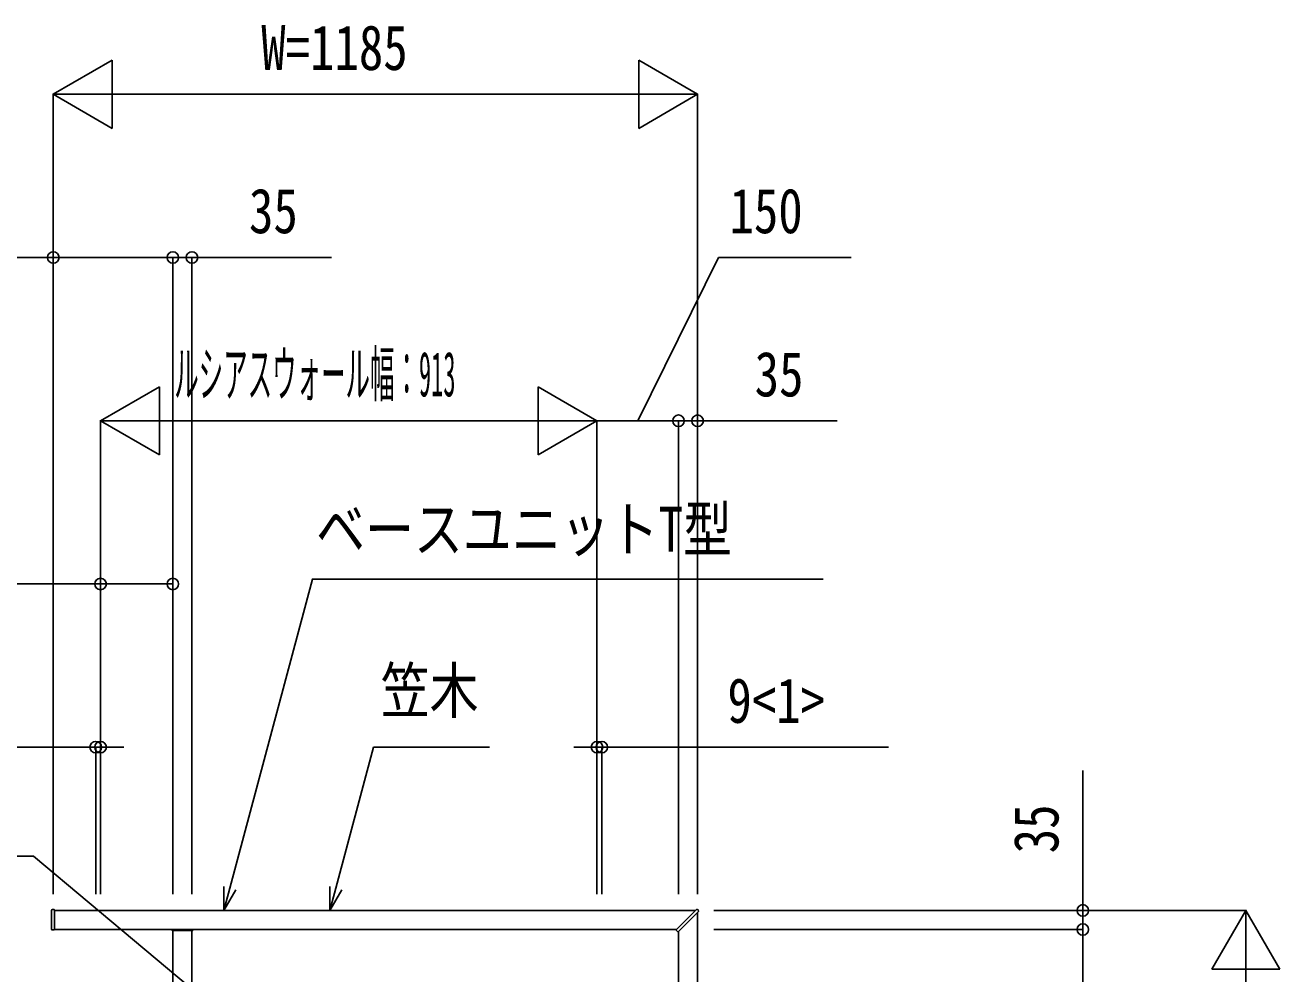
# Model space of a CAD drawing. Units: millimetres, scale not verified. Extents: x -10512 to 10512, y -7425 to 7425.
# Drawn here: x -8858 to -6550, y 143 to 1887 of the extents above; entities that cross this region are included whole.
import ezdxf
from ezdxf.enums import TextEntityAlignment as Align

# ---------------------------------------------------------------- set-up
doc = ezdxf.new("R2010")
doc.units = ezdxf.units.MM
doc.header["$LTSCALE"] = 40
for name, color, linetype in [('0-4_YKK_13', 4, 'Continuous'), ('0-5_YKK_A1', 4, 'Continuous'), ('0-6_YKK_D', 6, 'Continuous')]:
    doc.layers.add(name, color=color, linetype=linetype)
doc.styles.add('ＭＳ ゴシック', font='')
doc.styles.get('ＭＳ ゴシック').set_extended_font_data('MS Gothic')

msp = doc.modelspace()

# ---------------------------------------------------------------- linework, layer by layer
at = {"layer": '0-4_YKK_13'}
for p, q in [((-8808.95, 260.72), (-8808.95, 225.28)), ((-8808.01, 261.72), (-8805.01, 261.91)), ((-8803.95, 225.09), (-8803.95, 260.91)), ((-7660.11, 224.38), (-7622.72, 261.77)), ((-7656.57, 220.84), (-7619.18, 258.23)), ((-7622.72, 261.77), (-7622.69, 261.79)), ((-7622.34, 261.94), (-7622.01, 261.94)), ((-7619.18, 258.23), (-7619.16, 258.26)), ((-7619.01, 258.61), (-7619.01, 258.94)), ((-8808.01, 224.28), (-8805.01, 224.09)), ((-8587.63, 224.53), (-8587.65, 224.23)), ((-8587.61, 223.47), (-8587.65, 224.17)), ((-8549.77, 225), (-8587.13, 225)), ((-8549.79, 223), (-8587.11, 223)), ((-8549.3, 223.47), (-8549.25, 224.17)), ((-8549.27, 224.53), (-8549.25, 224.23)), ((-7658.78, 222.17), (-7660.13, 223.69)), ((-7658.78, 222.17), (-7657.26, 220.82))]:
    msp.add_line(p, q, dxfattribs=at)
for centre, radius, start, end in [((-8807.95, 260.72), 1, 93.5, 180), ((-8804.95, 260.91), 1, 0, 93.5), ((-7622.34, 261.44), 0.5, 90, 135), ((-7622.01, 258.94), 3, 0, 90), ((-7619.51, 258.61), 0.5, 315, 0), ((-8807.95, 225.28), 1, 180, 266.5), ((-8804.95, 225.09), 1, 266.5, 0), ((-8587.15, 224.2), 0.5, 176.5, 183.5), ((-8587.13, 224.5), 0.5, 90, 176.5), ((-8587.11, 223.5), 0.5, 183.5, 270), ((-8549.79, 223.5), 0.5, 270, 356.5), ((-8549.77, 224.5), 0.5, 3.5, 90), ((-8549.75, 224.2), 0.5, 356.5, 3.5), ((-7659.75, 224.02), 0.5, 135, 221.5), ((-7656.93, 221.2), 0.5, 228.5, 315)]:
    msp.add_arc(centre, radius, start, end, dxfattribs=at)
at = {"layer": '0-5_YKK_A1'}
for p, q in [((-7624.49, 260), (-8803.95, 260)), ((-8803.95, 225), (-7659.49, 225)), ((-8550.95, 77), (-8550.95, 223))]:
    msp.add_line(p, q, dxfattribs=at)
for points in [[(-7655.95, 221.46), (-7655.95, -1425), (-7620.95, -1425), (-7620.95, 256.46)], [(-8585.95, 223), (-8585.95, 77), (-8550.95, 77)]]:
    msp.add_lwpolyline(points, dxfattribs=at)
at = {"layer": '0-6_YKK_D'}
for p, q in [((-8805.95, 1760), (-8697.7, 1822.5)), ((-8697.7, 1697.5), (-8697.7, 1822.5)), ((-7620.95, 1760), (-7729.2, 1822.5)), ((-7729.2, 1822.5), (-7729.2, 1697.5)), ((-8805.95, 290), (-8805.95, 1761)), ((-8805.95, 1760), (-8697.7, 1697.5)), ((-8805.95, 1760), (-8589.44, 1760)), ((-8680.95, 1760), (-7745.95, 1760)), ((-7620.95, 1760), (-7837.46, 1760)), ((-7620.95, 1760), (-7729.2, 1697.5)), ((-7620.95, 290), (-7620.95, 1761)), ((-8805.95, 290), (-8805.95, 1461)), ((-8585.95, 1460), (-8628.45, 1460)), ((-8585.95, 290), (-8585.95, 1461)), ((-8585.95, 290), (-8585.95, 1461)), ((-8585.95, 1460), (-8550.95, 1460)), ((-8550.95, 290), (-8550.95, 1461)), ((-8550.95, 1460), (-8293.95, 1460)), ((-8718.95, 1160), (-8610.7, 1222.5)), ((-8610.7, 1097.5), (-8610.7, 1222.5)), ((-7805.95, 1160), (-7914.2, 1222.5)), ((-7914.2, 1222.5), (-7914.2, 1097.5)), ((-8718.95, 290), (-8718.95, 1161)), ((-8718.95, 1160), (-8610.7, 1097.5)), ((-8718.95, 1160), (-8502.44, 1160)), ((-8593.95, 1160), (-7930.95, 1160)), ((-7805.95, 1160), (-8022.46, 1160)), ((-7805.95, 1160), (-7914.2, 1097.5)), ((-7805.95, 290), (-7805.95, 1161)), ((-7805.95, 290), (-7805.95, 1161)), ((-7655.95, 1160), (-7805.95, 1160)), ((-7655.95, 1160), (-7698.45, 1160)), ((-7655.95, 290), (-7655.95, 1161)), ((-7655.95, 290), (-7655.95, 1161)), ((-7655.95, 1160), (-7620.95, 1160)), ((-7620.95, 290), (-7620.95, 1161)), ((-7620.95, 1160), (-7363.95, 1160)), ((-8718.95, 290), (-8718.95, 861)), ((-8585.95, 290), (-8585.95, 861)), ((-9137.26, 560), (-8727.95, 560)), ((-8727.95, 560), (-8770.45, 560)), ((-8727.95, 290), (-8727.95, 561)), ((-8718.95, 560), (-8727.95, 560)), ((-8718.95, 560), (-8727.95, 560)), ((-8718.95, 290), (-8718.95, 561)), ((-8718.95, 560), (-8676.45, 560)), ((-7805.95, 560), (-7848.45, 560)), ((-7805.95, 290), (-7805.95, 561)), ((-7796.95, 560), (-7805.95, 560)), ((-7796.95, 290), (-7796.95, 561)), ((-7796.95, 560), (-7754.45, 560)), ((-6912.45, 260), (-6912.45, 517)), ((-7590.95, 260), (-6911.45, 260)), ((-7590.95, 260), (-6611.45, 260)), ((-6912.45, 225), (-6912.45, 260)), ((-6612.45, 260), (-6674.95, 151.75)), ((-6612.45, 260), (-6549.95, 151.75)), ((-6612.45, 260), (-6612.45, 43.49)), ((-7590.95, 225), (-6911.45, 225)), ((-7590.95, 225), (-6911.45, 225)), ((-6912.45, 225), (-6912.45, 182.5)), ((-6674.95, 151.75), (-6549.95, 151.75))]:
    msp.add_line(p, q, dxfattribs=at)
for points in [[(-8585.95, 1460), (-8805.95, 1460), (-9092.45, 1460)], [(-7730.95, 1160), (-7582.28, 1460), (-7338.28, 1460)], [(-8585.95, 860), (-8718.95, 860), (-9192.63, 860)], [(-8492.4, 260), (-8481.4, 301.05), (-8329.19, 869.13), (-7389.8, 869.13)], [(-8297.08, 260), (-8286.08, 301.05), (-8216.7, 560), (-8003.69, 560)], [(-7270.08, 560), (-7796.95, 560), (-7805.95, 560)], [(-8502.39, 75), (-8534.95, 102.32), (-8842.04, 360), (-9712.49, 360)], [(-8470.4, 298.1), (-8492.4, 260), (-8492.4, 304)], [(-8275.08, 298.1), (-8297.08, 260), (-8297.08, 304)], [(-6912.45, 225), (-6912.45, 75), (-6912.45, -211.5)]]:
    msp.add_lwpolyline(points, dxfattribs=at)
for centre in [(-8805.95, 1460), (-8585.95, 1460), (-8585.95, 1460), (-8550.95, 1460), (-7655.95, 1160), (-7655.95, 1160), (-7620.95, 1160), (-8718.95, 860), (-8585.95, 860), (-8727.95, 560), (-8718.95, 560), (-7805.95, 560), (-7796.95, 560), (-6912.45, 260), (-6912.45, 225), (-6912.45, 225)]:
    msp.add_circle(centre, 10.62, dxfattribs=at)

# ---------------------------------------------------------------- texts
at = {"layer": '0-6_YKK_D', "style": 'ＭＳ ゴシック'}
for s, width, p in [('W=1185', 0.8, (-8423.45, 1780)), ('35', 0.8, (-8445.95, 1480)), ('150', 0.8, (-7562.28, 1480)), ('ルシアスウォール幅：913', 0.4, (-8583.45, 1180)), ('35', 0.8, (-7515.95, 1180)), ('ベースユニットT型', 0.8, (-8322.65, 894.72)), ('笠木', 0.8, (-8203.78, 598.24)), ('9<1>', 0.8, (-7566.08, 580))]:
    msp.add_text(s, height=82.48, dxfattribs=dict(at, width=width)).set_placement(p, align=Align.BOTTOM_LEFT)
at = {"layer": '0-6_YKK_D', "style": 'ＭＳ ゴシック', "width": 0.8}
msp.add_text('35', height=82.48, rotation=90, dxfattribs=at).set_placement((-6932.45, 365), align=Align.BOTTOM_LEFT)

doc.saveas('drawing.dxf')
